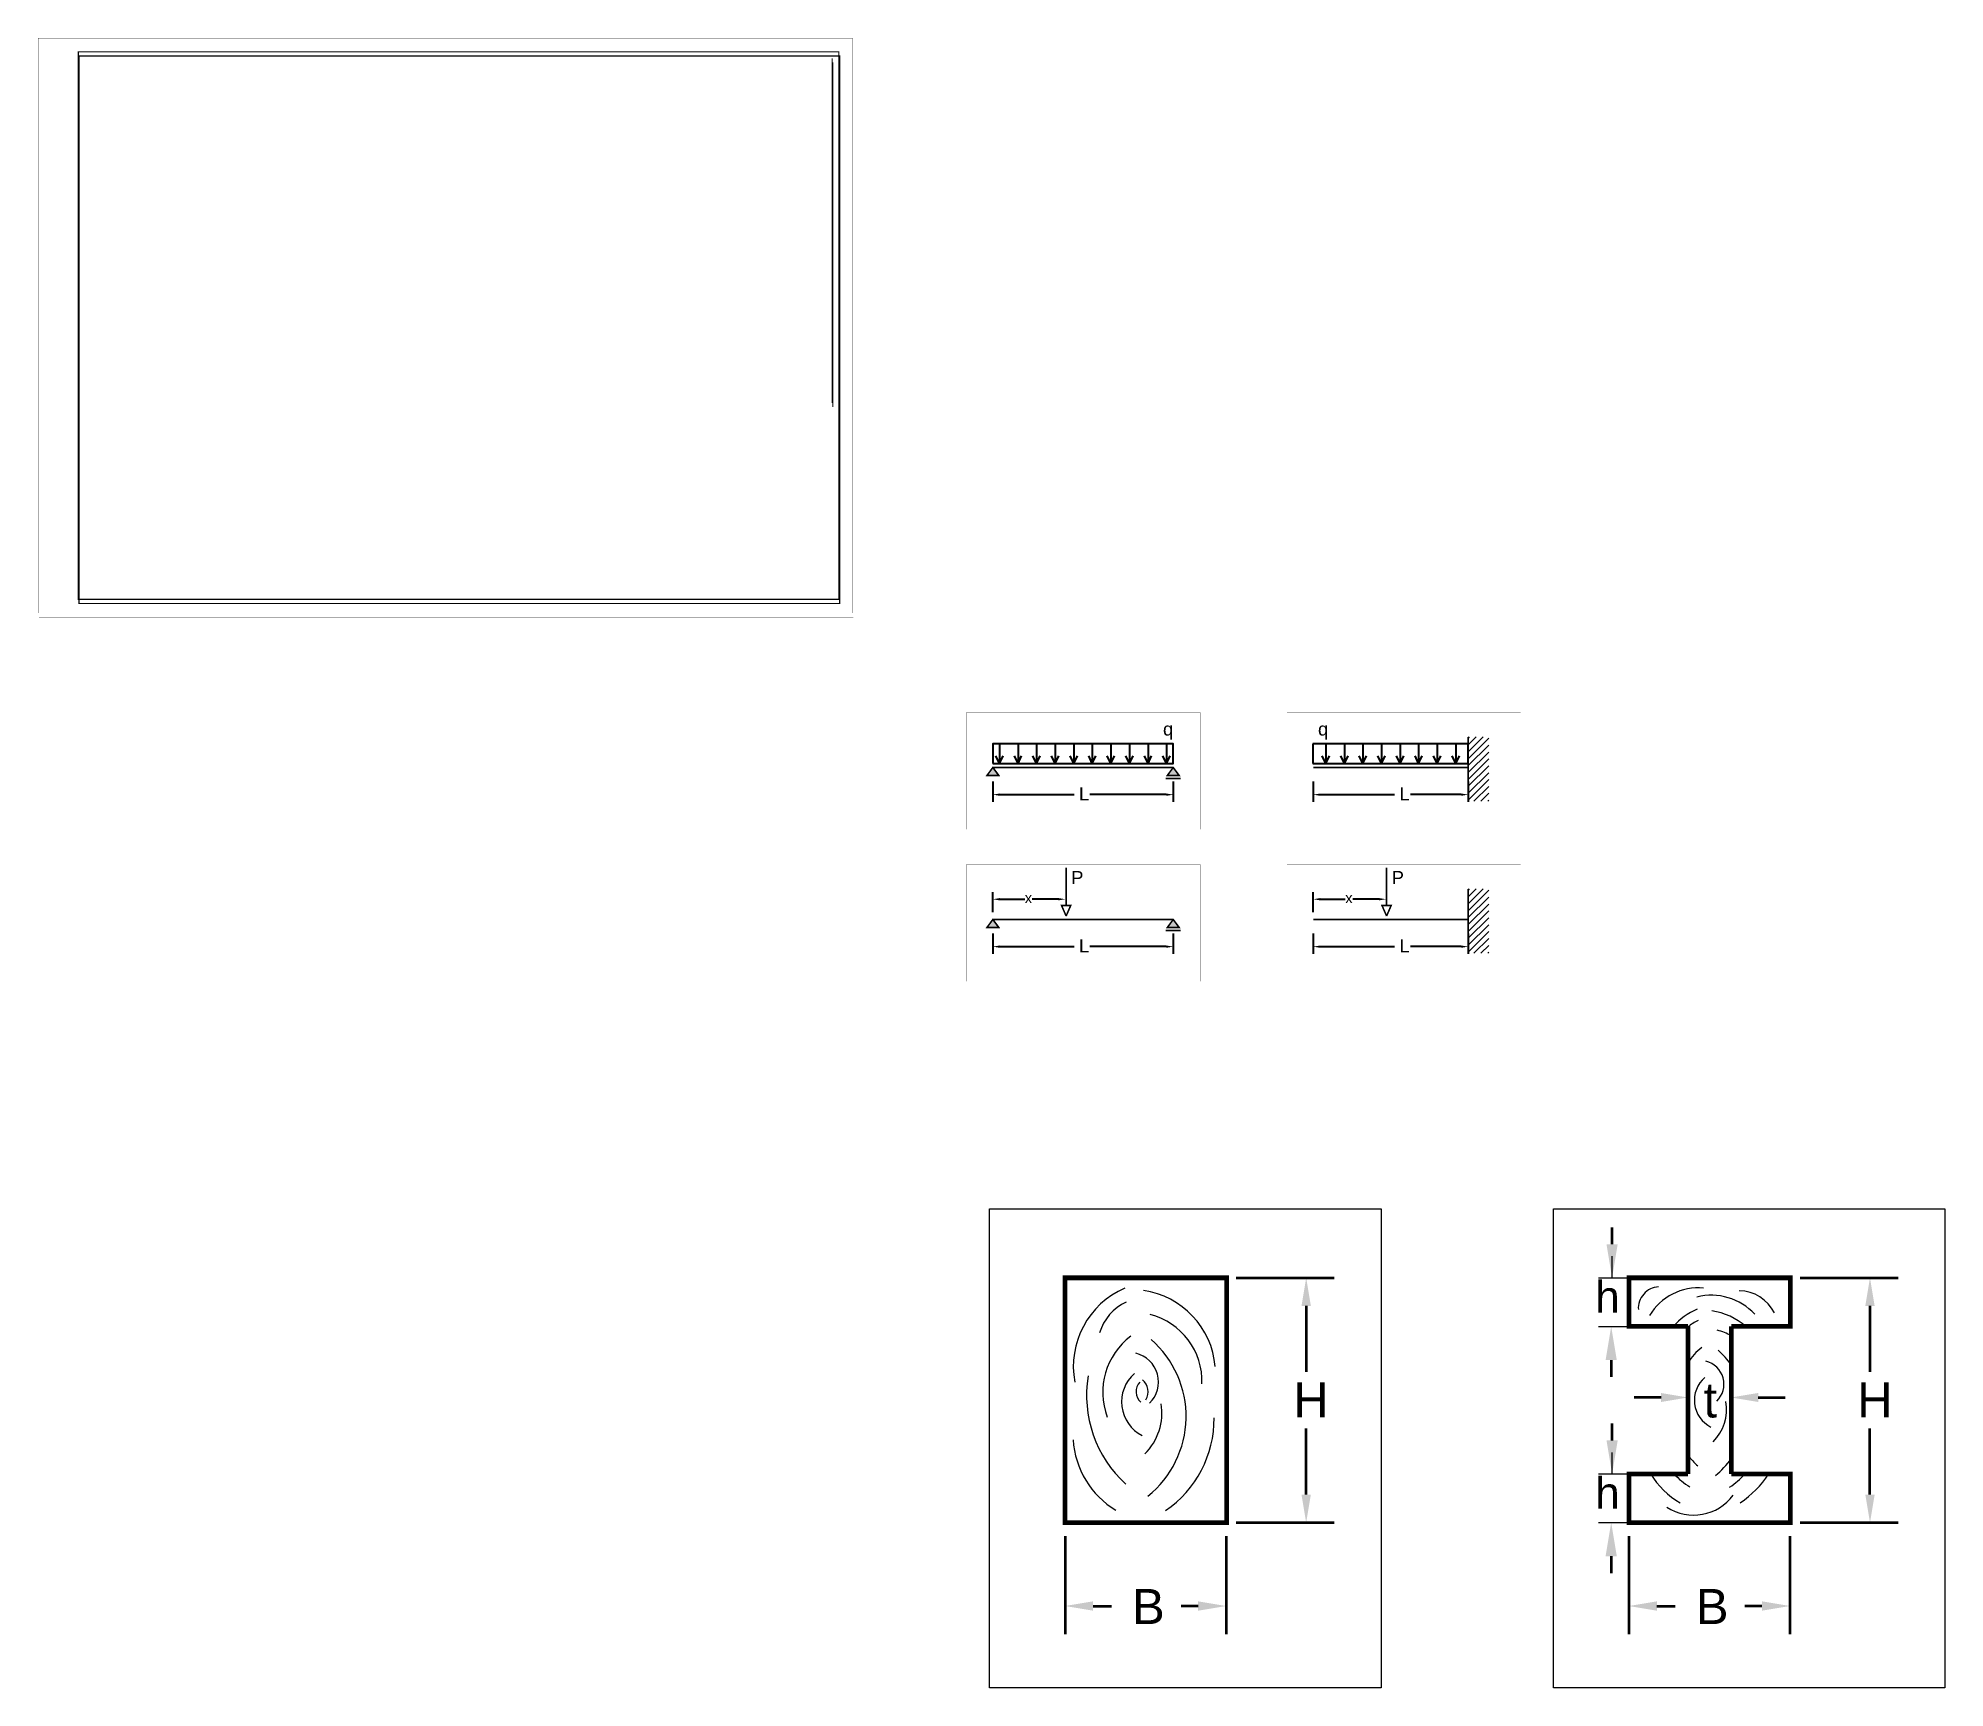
# Model space of a CAD drawing. Header units: inches. Extents: x -2 to 46.9, y -8.2 to 34.1.
import ezdxf

# ---------------------------------------------------------------- set-up
doc = ezdxf.new("R2010")
doc.units = ezdxf.units.IN
doc.header["$MEASUREMENT"] = 0
doc.layers.add('hatch', color=250, linetype='Continuous', lineweight=13, plot=False)
doc.styles.get("Standard").update_dxf_attribs({"font": 'arial.ttf'})

msp = doc.modelspace()

# ---------------------------------------------------------------- hatches: boundary and pattern name
at = {"lineweight": 35}
h = msp.add_hatch(dxfattribs=at)
h.set_pattern_fill('ANSI31', color=256)
h.set_pattern_definition([(45, (0, 3.90354), (-0.08838835, 0.08838835), [])])
h.paths.add_polyline_path([(35.232, 16.187), (34.706, 16.187), (34.706, 14.539), (35.232, 14.539)])
h = msp.add_hatch(color=256)
h.dxf.hatch_style = 1
h.paths.add_polyline_path([(22.5, 15.404), (22.349, 15.197), (22.651, 15.197)])
h.paths.add_polyline_path([(27.132, 15.404), (26.98, 15.197), (27.283, 15.197)])
h = msp.add_hatch(dxfattribs=at)
h.set_pattern_fill('ANSI31', color=256)
h.paths.add_polyline_path([(35.232, 12.284), (34.706, 12.284), (34.706, 10.635), (35.232, 10.635)])
h = msp.add_hatch(color=256)
h.dxf.hatch_style = 1
h.paths.add_polyline_path([(22.5, 11.5), (22.349, 11.294), (22.651, 11.294)])
h.paths.add_polyline_path([(27.132, 11.5), (26.98, 11.294), (27.283, 11.294)])

# ---------------------------------------------------------------- linework, layer by layer
at = {"lineweight": 40}
for p, q in [((22.67, 15.502), (22.577, 15.706)), ((22.67, 16.012), (22.67, 15.502)), ((22.67, 15.502), (22.763, 15.706)), ((23.147, 15.502), (23.054, 15.706)), ((23.147, 16.012), (23.147, 15.502)), ((23.147, 15.502), (23.24, 15.706)), ((23.624, 15.502), (23.531, 15.706)), ((23.624, 16.012), (23.624, 15.502)), ((23.624, 15.502), (23.717, 15.706)), ((24.101, 15.502), (24.008, 15.706)), ((24.101, 16.012), (24.101, 15.502)), ((24.101, 15.502), (24.194, 15.706)), ((24.578, 15.502), (24.485, 15.706)), ((24.578, 16.012), (24.578, 15.502)), ((24.578, 15.502), (24.671, 15.706)), ((25.055, 15.502), (24.962, 15.706)), ((25.055, 16.012), (25.055, 15.502)), ((25.055, 15.502), (25.148, 15.706)), ((25.531, 15.502), (25.438, 15.706)), ((25.531, 16.012), (25.531, 15.502)), ((25.531, 15.502), (25.625, 15.706)), ((26.008, 15.502), (25.915, 15.706)), ((26.008, 16.012), (26.008, 15.502)), ((26.008, 15.502), (26.101, 15.706)), ((26.485, 15.502), (26.392, 15.706)), ((26.485, 16.012), (26.485, 15.502)), ((26.485, 15.502), (26.578, 15.706)), ((26.962, 15.502), (26.869, 15.706)), ((26.962, 16.012), (26.962, 15.502)), ((26.962, 15.502), (27.055, 15.706)), ((30.721, 16.012), (30.721, 15.502)), ((31.05, 15.502), (30.957, 15.706)), ((31.05, 16.012), (31.05, 15.502)), ((31.05, 15.502), (31.143, 15.706)), ((31.527, 15.502), (31.434, 15.706)), ((31.527, 16.012), (31.527, 15.502)), ((31.527, 15.502), (31.62, 15.706)), ((32.003, 15.502), (31.91, 15.706)), ((32.003, 16.012), (32.003, 15.502)), ((32.003, 15.502), (32.096, 15.706)), ((32.48, 15.502), (32.387, 15.706)), ((32.48, 16.012), (32.48, 15.502)), ((32.48, 15.502), (32.573, 15.706)), ((32.957, 15.502), (32.864, 15.706)), ((32.957, 16.012), (32.957, 15.502)), ((32.957, 15.502), (33.05, 15.706)), ((33.434, 15.502), (33.341, 15.706)), ((33.434, 16.012), (33.434, 15.502)), ((33.434, 15.502), (33.527, 15.706)), ((33.911, 15.502), (33.818, 15.706)), ((33.911, 16.012), (33.911, 15.502)), ((33.911, 15.502), (34.004, 15.706)), ((34.388, 15.502), (34.295, 15.706)), ((34.388, 16.012), (34.388, 15.502)), ((34.388, 15.502), (34.481, 15.706)), ((22.5, 15.041), (22.5, 14.526)), ((22.68, 14.706), (24.588, 14.706)), ((26.952, 14.706), (24.994, 14.706)), ((27.132, 15.041), (27.132, 14.526)), ((30.729, 15.041), (30.729, 14.526)), ((30.909, 14.706), (32.817, 14.706)), ((34.526, 14.706), (33.223, 14.706)), ((34.706, 15.041), (34.706, 14.526)), ((22.5, 11.686), (22.5, 12.201)), ((22.68, 12.021), (23.32, 12.021)), ((24.184, 12.021), (23.513, 12.021)), ((30.729, 11.686), (30.729, 12.201)), ((30.909, 12.021), (31.548, 12.021)), ((32.413, 12.021), (31.742, 12.021)), ((22.5, 11.138), (22.5, 10.623)), ((22.68, 10.803), (24.588, 10.803)), ((26.952, 10.803), (24.994, 10.803)), ((27.132, 11.138), (27.132, 10.623)), ((30.729, 11.138), (30.729, 10.623)), ((30.909, 10.803), (32.817, 10.803)), ((34.526, 10.803), (33.223, 10.803)), ((34.706, 11.138), (34.706, 10.623))]:
    msp.add_line(p, q, dxfattribs=at)
for p, q in [((22.5, 15.404), (22.349, 15.197)), ((22.349, 15.197), (22.651, 15.197)), ((22.5, 15.404), (27.132, 15.404)), ((22.5, 15.404), (22.651, 15.197)), ((27.132, 15.404), (26.98, 15.197)), ((26.98, 15.197), (27.283, 15.197)), ((27.132, 15.404), (27.283, 15.197)), ((26.98, 15.131), (27.283, 15.131)), ((22.5, 11.5), (22.349, 11.294)), ((22.349, 11.294), (22.651, 11.294)), ((22.5, 11.5), (27.132, 11.5)), ((22.5, 11.5), (22.651, 11.294)), ((27.132, 11.5), (26.98, 11.294)), ((26.98, 11.294), (27.283, 11.294)), ((27.132, 11.5), (27.283, 11.294)), ((26.98, 11.228), (27.283, 11.228)), ((38.401, 2.299), (38.401, 2.852)), ((38.049, 2.299), (39.294, 2.299)), ((38.049, 1.051), (38.998, 1.051)), ((38.401, -2.738), (38.401, -2.186)), ((38.049, -2.738), (39.294, -2.738)), ((38.049, -3.987), (38.998, -3.987))]:
    msp.add_line(p, q)
at = {"lineweight": 53}
for p, q in [((38.401, 3.163), (38.401, 3.595)), ((28.752, 2.299), (31.266, 2.299)), ((43.229, 2.299), (45.743, 2.299)), ((30.546, 1.579), (30.546, -0.116)), ((45.023, 1.579), (45.023, -0.116)), ((38.378, 0.187), (38.378, -0.245)), ((40.349, -0.093), (40.349, -1.313)), ((41.461, -0.093), (41.461, -1.313)), ((39.658, -0.773), (38.967, -0.773)), ((42.152, -0.773), (42.843, -0.773)), ((38.401, -1.874), (38.401, -1.442)), ((30.546, -3.267), (30.546, -1.572)), ((45.023, -3.267), (45.023, -1.572)), ((24.354, -4.333), (24.354, -6.848)), ((28.492, -4.333), (28.492, -6.848)), ((28.752, -3.987), (31.266, -3.987)), ((38.831, -4.333), (38.831, -6.848)), ((42.969, -4.333), (42.969, -6.848)), ((43.229, -3.987), (45.743, -3.987)), ((38.378, -4.851), (38.378, -5.283)), ((25.074, -6.128), (25.545, -6.128)), ((27.772, -6.128), (27.332, -6.128)), ((39.551, -6.128), (40.022, -6.128)), ((42.249, -6.128), (41.809, -6.128))]:
    msp.add_line(p, q, dxfattribs=at)
for points, const_width in [([(34.706, 16.187), (34.706, 14.545)], 0.04), ([(22.5, 15.404), (27.132, 15.404), (27.283, 15.197), (26.98, 15.197), (27.132, 15.404)], 0.04), ([(30.729, 15.404), (34.706, 15.404)], 0.04), ([(26.934, 15.12), (27.327, 15.12)], 0.04), ([(24.382, 12.835), (24.382, 11.862)], 0.04), ([(24.382, 12.835), (24.382, 11.862)], 0.04), ([(32.611, 12.835), (32.611, 11.862)], 0.04), ([(32.611, 12.835), (32.611, 11.862)], 0.04), ([(34.706, 12.284), (34.706, 10.641)], 0.04), ([(24.382, 11.59), (24.264, 11.862), (24.382, 11.862)], 0.04), ([(24.382, 11.59), (24.501, 11.862), (24.382, 11.862)], 0.04), ([(32.611, 11.59), (32.492, 11.862), (32.611, 11.862)], 0.04), ([(32.611, 11.59), (32.729, 11.862), (32.611, 11.862)], 0.04), ([(22.5, 11.5), (27.132, 11.5), (27.283, 11.294), (26.98, 11.294), (27.132, 11.5)], 0.04), ([(30.729, 11.5), (34.706, 11.5)], 0.04), ([(26.934, 11.216), (27.327, 11.216)], 0.04), ([(40.349, 1.051), (38.831, 1.051), (38.831, 2.299), (42.979, 2.299), (42.979, 1.051), (41.461, 1.051)], 0.12), ([(40.349, -2.738), (40.349, 1.051)], 0.12), ([(41.461, 1.051), (41.461, -2.738)], 0.12), ([(41.461, -2.738), (42.979, -2.738), (42.979, -3.987), (38.831, -3.987), (38.831, -2.738), (40.349, -2.738)], 0.12)]:
    msp.add_lwpolyline(points, dxfattribs=dict(const_width=const_width))
at = {"lineweight": 40}
msp.add_lwpolyline([(22.5, 15.502), (27.133, 15.502), (27.133, 16.012), (22.5, 16.012)], close=True, dxfattribs=at)
msp.add_lwpolyline([(30.721, 15.502), (34.708, 15.502), (34.708, 16.012), (30.721, 16.012)], dxfattribs=at)
for points, const_width in [([(22.5, 15.404), (22.651, 15.197), (22.349, 15.197)], 0.04), ([(22.5, 11.5), (22.651, 11.294), (22.349, 11.294)], 0.04), ([(24.354, 2.299), (28.502, 2.299), (28.502, -3.987), (24.354, -3.987)], 0.12)]:
    msp.add_lwpolyline(points, close=True, dxfattribs=dict(const_width=const_width))
for points in [[(22.416, 4.068), (32.469, 4.068), (32.469, -8.23), (22.416, -8.23)], [(36.893, 4.068), (46.946, 4.068), (46.946, -8.23), (36.893, -8.23)]]:
    msp.add_lwpolyline(points, close=True)
for centre, radius, start, end in [((26.761, 0.02), 2.194, 113.317, 190.5303), ((26.047, -0.172), 2.173, 5.0352, 81.5667), ((39.626, 1.517), 0.552, 93.5567, 183.6311), ((40.625, 0.565), 1.478, 85.2429, 148.8094), ((41.642, 0.928), 1.041, 26.9765, 88.7854), ((26.433, 0.544), 1.238, 114.2546, 163.9935), ((41.279, -0.116), 1.755, 113.317, 138.3318), ((40.949, 0.33), 1.522, 42.8653, 104.0871), ((26.1, -0.359), 1.772, 358.053, 75.6162), ((41.017, 0.303), 0.99, 114.2546, 132.3718), ((40.708, -0.27), 1.739, 49.4451, 81.5667), ((27.132, -0.645), 1.81, 127.0329, 200.3587), ((24.843, -1.261), 2.62, 308.7859, 48.9693), ((41.576, -0.648), 1.448, 127.0329, 147.8793), ((40.75, -0.419), 1.418, 59.9459, 75.6162), ((25.992, -0.376), 0.761, 314.0566, 76.4744), ((40.663, -0.433), 0.609, 314.0566, 76.4744), ((39.745, -1.141), 2.096, 35.0717, 48.9693), ((27.992, -0.716), 3.086, 170.7787, 227.6893), ((26.772, -0.888), 0.967, 130.9491, 243.1955), ((26.539, -0.625), 0.361, 136.4518, 229.0916), ((26.081, -0.628), 0.404, 329.323, 49.3138), ((41.287, -0.843), 0.774, 130.9491, 243.1955), ((25.388, -1.183), 1.452, 314.3685, 9.8782), ((40.181, -1.079), 1.162, 314.3685, 9.8782), ((25.33, -1.322), 2.852, 304.2733, 0.5359), ((26.834, -1.719), 2.277, 183.5495, 238.9083), ((42.263, -0.705), 2.469, 219.1725, 227.6893), ((39.745, -1.141), 2.096, 308.7859, 324.9283), ((41.338, -1.507), 2.306, 212.2614, 238.9083), ((41.338, -1.507), 1.822, 222.5227, 238.9083), ((40.134, -1.19), 2.282, 304.2733, 317.2691), ((40.134, -1.19), 2.766, 304.2733, 325.9707), ((40.493, -2.51), 1.282, 237.5604, 322.7959)]:
    msp.add_arc(centre, radius, start, end)
for points in [[(22.68, 14.736), (22.68, 14.676), (22.5, 14.706)], [(26.952, 14.736), (26.952, 14.676), (27.132, 14.706)], [(30.909, 14.736), (30.909, 14.676), (30.729, 14.706)], [(34.526, 14.736), (34.526, 14.676), (34.706, 14.706)], [(22.68, 11.991), (22.68, 12.051), (22.5, 12.021)], [(24.184, 11.991), (24.184, 12.051), (24.364, 12.021)], [(30.909, 11.991), (30.909, 12.051), (30.729, 12.021)], [(32.413, 11.991), (32.413, 12.051), (32.593, 12.021)], [(22.68, 10.833), (22.68, 10.773), (22.5, 10.803)], [(26.952, 10.833), (26.952, 10.773), (27.132, 10.803)], [(30.909, 10.833), (30.909, 10.773), (30.729, 10.803)], [(34.526, 10.833), (34.526, 10.773), (34.706, 10.803)]]:
    msp.add_solid(points, dxfattribs=at)
for points in [[(38.545, 3.163), (38.257, 3.163), (38.401, 2.299)], [(38.522, 0.187), (38.234, 0.187), (38.378, 1.051)], [(39.658, -0.658), (39.658, -0.889), (40.349, -0.773)], [(42.152, -0.658), (42.152, -0.889), (41.461, -0.773)], [(38.545, -1.874), (38.257, -1.874), (38.401, -2.738)], [(38.522, -4.851), (38.234, -4.851), (38.378, -3.987)]]:
    msp.add_solid(points)
at = {"lineweight": 53}
for points in [[(30.426, 1.579), (30.666, 1.579), (30.546, 2.299)], [(44.903, 1.579), (45.143, 1.579), (45.023, 2.299)], [(30.426, -3.267), (30.666, -3.267), (30.546, -3.987)], [(44.903, -3.267), (45.143, -3.267), (45.023, -3.987)], [(25.074, -6.008), (25.074, -6.248), (24.354, -6.128)], [(27.772, -6.008), (27.772, -6.248), (28.492, -6.128)], [(39.551, -6.008), (39.551, -6.248), (38.831, -6.128)], [(42.249, -6.008), (42.249, -6.248), (42.969, -6.128)]]:
    msp.add_solid(points, dxfattribs=at)
at = {"layer": 'hatch'}
for p, q in [((18.373, 33.613), (18.373, 24.765)), ((18.392, 33.509), (18.392, 24.661))]:
    msp.add_line(p, q, dxfattribs=at)
for points, const_width in [([(-2.011, 19.37), (18.899, 19.37), (18.899, 34.13), (-2.011, 34.13)], 0.005), ([(-1.992, 19.266), (18.918, 19.266), (18.918, 34.026), (-1.992, 34.026)], 0.005), ([(-0.982, 19.72), (18.548, 19.72), (18.548, 33.779), (-0.982, 33.779)], 0.03), ([(-0.963, 19.616), (18.567, 19.616), (18.567, 33.675), (-0.963, 33.675)], 0.03), ([(21.825, 13.816), (27.825, 13.816), (27.825, 16.816), (21.825, 16.816)], 0.005), ([(30.053, 13.816), (36.053, 13.816), (36.053, 16.816), (30.053, 16.816)], 0.005), ([(21.825, 9.913), (27.825, 9.913), (27.825, 12.913), (21.825, 12.913)], 0.005), ([(30.053, 9.913), (36.053, 9.913), (36.053, 12.913), (30.053, 12.913)], 0.005)]:
    msp.add_lwpolyline(points, close=True, dxfattribs=dict(at, const_width=const_width))

# ---------------------------------------------------------------- texts
at = {"attachment_point": 1}
for s, width, insert, char_height in [('q', 0.56941, (26.87, 16.559), 0.336), ('q', 0.56941, (30.85, 16.559), 0.336), ('L', 0.56941, (24.712, 14.896), 0.336), ('L', 0.56941, (32.941, 14.896), 0.336), ('P', 0.56941, (24.514, 12.745), 0.336), ('P', 0.56941, (32.743, 12.745), 0.336), ('x', 0.56941, (23.32, 12.189), 0.269), ('x', 0.56941, (31.549, 12.189), 0.269), ('L', 0.56941, (24.712, 10.992), 0.336), ('L', 0.56941, (32.941, 10.992), 0.336), ('h', 1.6915, (37.968, 2.217), 0.81), ('H', 1.6915, (30.217, -0.387), 0.9), ('t', 1.6915, (40.747, -0.387), 0.9), ('H', 1.6915, (44.694, -0.387), 0.9), ('h', 1.6915, (37.968, -2.82), 0.81), ('B', 1.6915, (26.076, -5.691), 0.9), ('B', 1.6915, (40.553, -5.691), 0.9)]:
    msp.add_mtext_dynamic_manual_height_columns(s, width=width, gutter_width=1, heights=[0], dxfattribs=dict(at, insert=insert, char_height=char_height))

doc.saveas('drawing.dxf')
